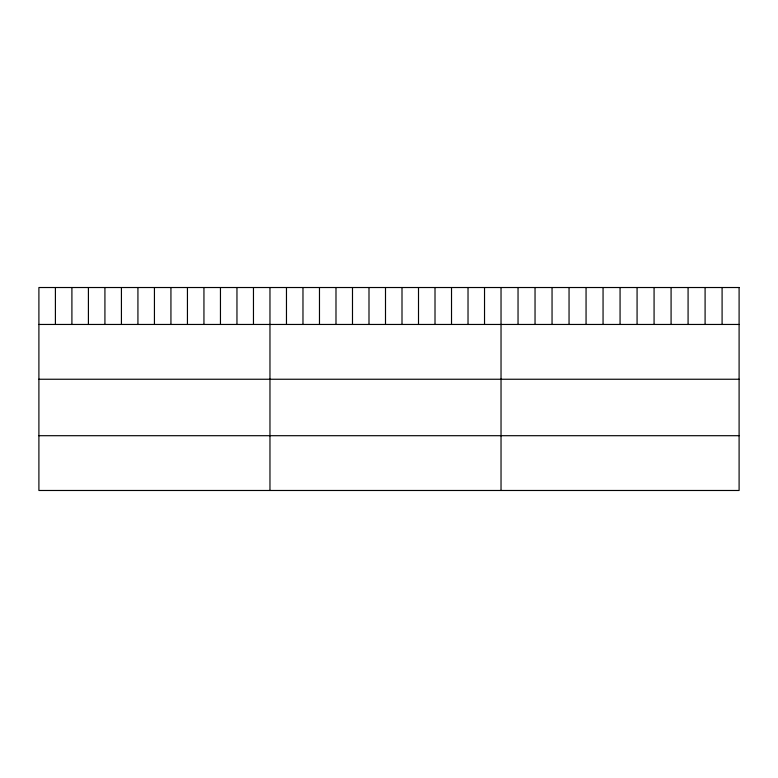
<?xml version="1.0" encoding="UTF-8"?>
<svg xmlns="http://www.w3.org/2000/svg" width="778" height="778" viewBox="0 0 778 778"><rect width="100%" height="100%" fill="white"/><g stroke="black" fill="none" stroke-linecap="round" stroke-linejoin="round"><path stroke-width="1.17" d="M38.9 324.455L739.1 324.455M38.9 379.246L739.1 379.246M38.9 435.699L739.1 435.699M722.091 287.52L722.091 324.455M705.092 287.52L705.092 324.455M688.083 287.52L688.083 324.455M671.083 287.52L671.083 324.455M654.074 287.52L654.074 324.455M637.075 287.52L637.075 324.455M620.066 287.52L620.066 324.455M603.057 287.52L603.057 324.455M586.058 287.52L586.058 324.455M569.049 287.52L569.049 324.455M552.049 287.52L552.049 324.455M535.04 287.52L535.04 324.455M518.041 287.52L518.041 324.455M501.032 287.52L501.032 490.48M484.529 287.52L484.529 324.455M468.025 287.52L468.025 324.455M451.522 287.52L451.522 324.455M435.009 287.52L435.009 324.455M418.506 287.52L418.506 324.455M402.002 287.52L402.002 324.455M385.499 287.52L385.499 324.455M368.996 287.52L368.996 324.455M352.492 287.52L352.492 324.455M335.989 287.52L335.989 324.455M319.476 287.52L319.476 324.455M302.973 287.52L302.973 324.455M286.469 287.52L286.469 324.455M269.966 287.52L269.966 490.48M253.463 287.52L253.463 324.455M236.959 287.52L236.959 324.455M220.456 287.52L220.456 324.455M203.943 287.52L203.943 324.455M187.44 287.52L187.44 324.455M170.936 287.52L170.936 324.455M154.433 287.52L154.433 324.455M137.93 287.52L137.93 324.455M121.426 287.52L121.426 324.455M104.923 287.52L104.923 324.455M88.41 287.52L88.41 324.455M71.907 287.52L71.907 324.455M55.403 287.52L55.403 324.455M739.1 287.52L38.9 287.52L38.9 490.48L739.1 490.48L739.1 287.52"/></g></svg>
